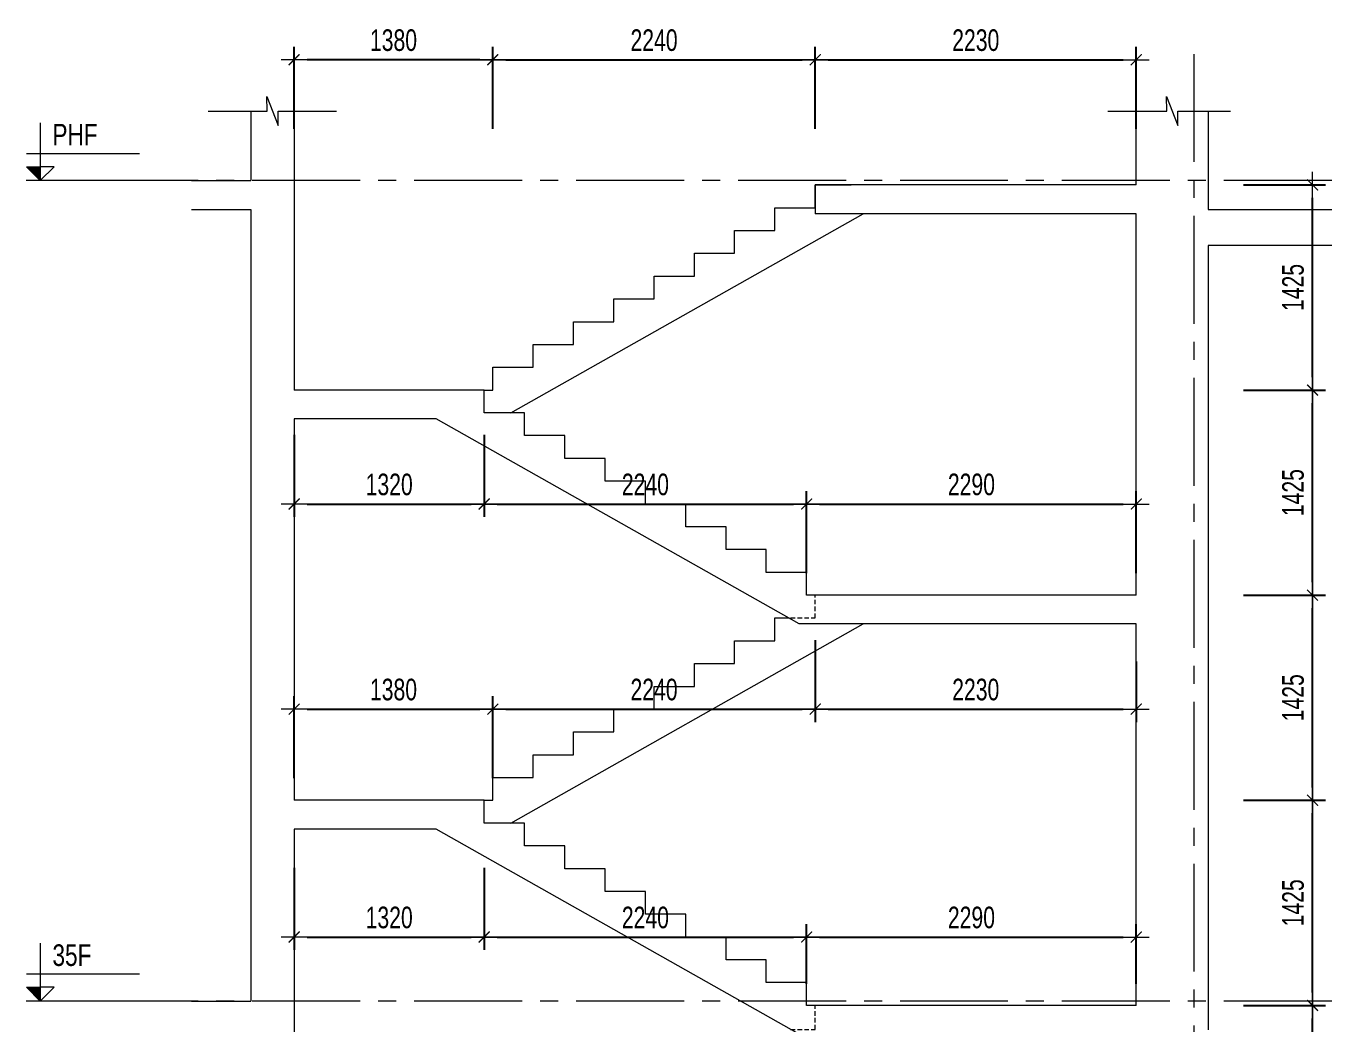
# Model space of a CAD drawing. Header units: millimetres. Extents: x -179076 to 100718, y -27473 to 38481.
# Drawn here: x 86199 to 95271, y -15199 to -8268 of the extents above; entities that cross this region are included whole.
import ezdxf

# ---------------------------------------------------------------- set-up
doc = ezdxf.new("R2010")
doc.units = ezdxf.units.MM
doc.linetypes.add('CENTER2', pattern=[1.125, 0.75, -0.125, 0.125, -0.125])
doc.linetypes.add('HIDDEN2', pattern=[4.7625, 3.175, -1.5875])
doc.layers.get('Defpoints').update_dxf_attribs({"color": 151, "lineweight": 9})
for name, color, linetype, lineweight in [('NDC_S_ANNO', 7, 'Continuous', 20), ('NDC_S_AXIS', 5, 'CENTER2', 13), ('NDC_S_CONTINUOUS', 3, 'Continuous', 20), ('NDC_S_DIM', 1, 'Continuous', 15), ('NDC_S_HIDDEN', 8, 'HIDDEN2', 13), ('NDC_S_SLAB', 2, 'Continuous', 20), ('NDC_S_SYMBOL', 1, 'Continuous', 15), ('NDC_S_TEXT SYMBOL', 7, 'Continuous', 20), ('NDC_S_VN TEXT', 7, 'Continuous', 20)]:
    doc.layers.add(name, color=color, linetype=linetype, lineweight=lineweight)
doc.styles.add('NDC_ANNO', font='', dxfattribs={"width": 0.8})
doc.styles.add('NDC_DIM', font='', dxfattribs={"width": 0.75})
doc.styles.get('NDC_ANNO').set_extended_font_data('Dotum')
doc.styles.get('NDC_DIM').set_extended_font_data('Dotum')
doc.dimstyles.new('NDC_dim_60', dxfattribs={"dimscale": 60, "dimtxt": 2.5, "dimasz": 1.5, "dimexe": 1.5, "dimexo": 2.5, "dimgap": 1, "dimtad": 1, "dimdec": 0, "dimzin": 0, "dimdsep": 46, "dimtxsty": 'NDC_DIM', "dimblk": 'DIMMARK', "dimcen": 0.09, "dimdle": 1.2, "dimclrd": 1, "dimclre": 1, "dimclrt": 3, "dimadec": 0, "dimazin": 0, "dimtfac": 1, "dimtdec": 0, "dimtix": 1, "dimtofl": 0, "dimtmove": 0, "dimatfit": 3, "dimfxl": 8, "dimfxlon": 1, "dimtolj": 1, "dimtzin": 0, "dimarcsym": 0})

# ---------------------------------------------------------------- blocks, each defined once
blk = doc.blocks.new('kata_block_CT')
at = {"layer": 'NDC_S_ANNO'}
blk.add_hatch(color=3, dxfattribs=at).paths.add_polyline_path([(0, 1.6), (-1.61, 1.6), (0, 0)])
at = {"layer": 'NDC_S_ANNO', "ltscale": 50}
h = blk.add_hatch(dxfattribs=at)
h.set_pattern_fill('ANSI31', color=256, scale=1.406, style=0)
h.paths.add_polyline_path([(0, 1.6), (0, 0), (1.61, 1.6)])
for p, q in [((-1.59, 3.14), (11.47, 3.14)), ((11.56, 0), (-1.64, 0))]:
    blk.add_line(p, q, dxfattribs=at)
for points in [[(0, 6.69), (0, 0)], [(0, 0), (-1.61, 1.6), (0, 1.6)], [(0, 0), (1.61, 1.6), (0, 1.6)]]:
    blk.add_lwpolyline(points, dxfattribs=at)
at = {"layer": 'NDC_S_ANNO', "color": 8, "ltscale": 50}
blk.add_lwpolyline([(0, 0), (-1.61, 1.6), (0, 1.6)], dxfattribs=at)
at = {"layer": 'NDC_S_TEXT SYMBOL', "color": 3, "style": 'NDC_ANNO', "width": 0.8}
blk.add_attdef('CT', (1.41, 4.07), '', height=2.5, dxfattribs=at)
blk = doc.blocks.new('DIMMARK')
at = {"layer": 'NDC_S_DIM', "color": 1}
blk.add_line((-1.5, 0), (1, 0), dxfattribs=at)
at = {"layer": 'NDC_S_DIM', "color": 2, "const_width": 0.1}
blk.add_lwpolyline([(-0.42, -0.42), (0.42, 0.42)], dxfattribs=at)
blk = doc.blocks.new('*D393')
at = {"layer": 'Defpoints', "color": 0, "transparency": 16777216}
for p in [(88061.5, -13646.1), (89381.5, -13646.1), (89381.5, -14596.1)]:
    blk.add_point(p, dxfattribs=at)
at = {"layer": 'NDC_S_DIM', "color": 1, "lineweight": -2, "transparency": 16777216}
for p, q in [((88061.5, -14116.1), (88061.5, -14686.1)), ((89381.5, -14116.1), (89381.5, -14686.1)), ((88151.5, -14596.1), (89291.5, -14596.1))]:
    blk.add_line(p, q, dxfattribs=at)
at = {"layer": 'NDC_S_DIM', "color": 1, "lineweight": -2, "transparency": 16777216, "xscale": 90, "yscale": 90, "zscale": 90, "rotation": 180}
blk.add_blockref('DIMMARK', (88061.5, -14596.1), dxfattribs=at)
at = {"layer": 'NDC_S_DIM', "color": 1, "lineweight": -2, "transparency": 16777216, "xscale": 90, "yscale": 90, "zscale": 90}
blk.add_blockref('DIMMARK', (89381.5, -14596.1), dxfattribs=at)
at = {"layer": 'NDC_S_DIM', "color": 3, "transparency": 16777216, "insert": (88721.5, -14461), "char_height": 150, "attachment_point": 5, "style": 'NDC_DIM'}
blk.add_mtext('\\A1;1320', dxfattribs=at)
blk = doc.blocks.new('*D394')
at = {"layer": 'Defpoints', "color": 0, "transparency": 16777216}
for p in [(89381.5, -13646.1), (91621.5, -14596.1), (91621.5, -15071.1)]:
    blk.add_point(p, dxfattribs=at)
at = {"layer": 'NDC_S_DIM', "color": 1, "lineweight": -2, "transparency": 16777216}
for p, q in [((89381.5, -14116.1), (89381.5, -14686.1)), ((91621.5, -14921.1), (91621.5, -14506.1)), ((89471.5, -14596.1), (91531.5, -14596.1))]:
    blk.add_line(p, q, dxfattribs=at)
at = {"layer": 'NDC_S_DIM', "color": 1, "lineweight": -2, "transparency": 16777216, "xscale": 90, "yscale": 90, "zscale": 90, "rotation": 180}
blk.add_blockref('DIMMARK', (89381.5, -14596.1), dxfattribs=at)
at = {"layer": 'NDC_S_DIM', "color": 1, "lineweight": -2, "transparency": 16777216, "xscale": 90, "yscale": 90, "zscale": 90}
blk.add_blockref('DIMMARK', (91621.5, -14596.1), dxfattribs=at)
at = {"layer": 'NDC_S_DIM', "color": 3, "transparency": 16777216, "insert": (90501.5, -14461), "char_height": 150, "attachment_point": 5, "style": 'NDC_DIM'}
blk.add_mtext('\\A1;2240', dxfattribs=at)
blk = doc.blocks.new('*D395')
at = {"layer": 'Defpoints', "color": 0, "transparency": 16777216}
for p in [(93911.5, -14596.1), (91621.5, -15071.1), (93911.5, -15071.1)]:
    blk.add_point(p, dxfattribs=at)
at = {"layer": 'NDC_S_DIM', "color": 1, "lineweight": -2, "transparency": 16777216}
for p, q in [((91621.5, -14921.1), (91621.5, -14506.1)), ((93911.5, -14921.1), (93911.5, -14506.1)), ((91711.5, -14596.1), (93821.5, -14596.1))]:
    blk.add_line(p, q, dxfattribs=at)
at = {"layer": 'NDC_S_DIM', "color": 1, "lineweight": -2, "transparency": 16777216, "xscale": 90, "yscale": 90, "zscale": 90, "rotation": 180}
blk.add_blockref('DIMMARK', (91621.5, -14596.1), dxfattribs=at)
at = {"layer": 'NDC_S_DIM', "color": 1, "lineweight": -2, "transparency": 16777216, "xscale": 90, "yscale": 90, "zscale": 90}
blk.add_blockref('DIMMARK', (93911.5, -14596.1), dxfattribs=at)
at = {"layer": 'NDC_S_DIM', "color": 3, "transparency": 16777216, "insert": (92766.5, -14461), "char_height": 150, "attachment_point": 5, "style": 'NDC_DIM'}
blk.add_mtext('\\A1;2290', dxfattribs=at)
blk = doc.blocks.new('*D396')
at = {"layer": 'Defpoints', "color": 0, "transparency": 16777216}
for p in [(89441.5, -13012.7), (88061.5, -13646.1), (89441.5, -13646.1)]:
    blk.add_point(p, dxfattribs=at)
at = {"layer": 'NDC_S_DIM', "color": 1, "lineweight": -2, "transparency": 16777216}
for p, q in [((88061.5, -13492.7), (88061.5, -12922.7)), ((89441.5, -13492.7), (89441.5, -12922.7)), ((88151.5, -13012.7), (89351.5, -13012.7))]:
    blk.add_line(p, q, dxfattribs=at)
at = {"layer": 'NDC_S_DIM', "color": 1, "lineweight": -2, "transparency": 16777216, "xscale": 90, "yscale": 90, "zscale": 90, "rotation": 180}
blk.add_blockref('DIMMARK', (88061.5, -13012.7), dxfattribs=at)
at = {"layer": 'NDC_S_DIM', "color": 1, "lineweight": -2, "transparency": 16777216, "xscale": 90, "yscale": 90, "zscale": 90}
blk.add_blockref('DIMMARK', (89441.5, -13012.7), dxfattribs=at)
at = {"layer": 'NDC_S_DIM', "color": 3, "transparency": 16777216, "insert": (88751.5, -12877.6), "char_height": 150, "attachment_point": 5, "style": 'NDC_DIM'}
blk.add_mtext('\\A1;1380', dxfattribs=at)
blk = doc.blocks.new('*D397')
at = {"layer": 'Defpoints', "color": 0, "transparency": 16777216}
for p in [(91681.5, -12379.4), (91681.5, -13012.7), (89441.5, -13646.1)]:
    blk.add_point(p, dxfattribs=at)
at = {"layer": 'NDC_S_DIM', "color": 1, "lineweight": -2, "transparency": 16777216}
for p, q in [((91681.5, -12532.7), (91681.5, -13102.7)), ((89441.5, -13492.7), (89441.5, -12922.7)), ((89531.5, -13012.7), (91591.5, -13012.7))]:
    blk.add_line(p, q, dxfattribs=at)
at = {"layer": 'NDC_S_DIM', "color": 1, "lineweight": -2, "transparency": 16777216, "xscale": 90, "yscale": 90, "zscale": 90, "rotation": 180}
blk.add_blockref('DIMMARK', (89441.5, -13012.7), dxfattribs=at)
at = {"layer": 'NDC_S_DIM', "color": 1, "lineweight": -2, "transparency": 16777216, "xscale": 90, "yscale": 90, "zscale": 90}
blk.add_blockref('DIMMARK', (91681.5, -13012.7), dxfattribs=at)
at = {"layer": 'NDC_S_DIM', "color": 3, "transparency": 16777216, "insert": (90561.5, -12877.6), "char_height": 150, "attachment_point": 5, "style": 'NDC_DIM'}
blk.add_mtext('\\A1;2240', dxfattribs=at)
blk = doc.blocks.new('*D398')
at = {"layer": 'Defpoints', "color": 0, "transparency": 16777216}
for p in [(91681.5, -12379.4), (93911.5, -12532.9), (93911.5, -13012.7)]:
    blk.add_point(p, dxfattribs=at)
at = {"layer": 'NDC_S_DIM', "color": 1, "lineweight": -2, "transparency": 16777216}
for p, q in [((91681.5, -12532.7), (91681.5, -13102.7)), ((93911.5, -12682.9), (93911.5, -13102.7)), ((91771.5, -13012.7), (93821.5, -13012.7))]:
    blk.add_line(p, q, dxfattribs=at)
at = {"layer": 'NDC_S_DIM', "color": 1, "lineweight": -2, "transparency": 16777216, "xscale": 90, "yscale": 90, "zscale": 90, "rotation": 180}
blk.add_blockref('DIMMARK', (91681.5, -13012.7), dxfattribs=at)
at = {"layer": 'NDC_S_DIM', "color": 1, "lineweight": -2, "transparency": 16777216, "xscale": 90, "yscale": 90, "zscale": 90}
blk.add_blockref('DIMMARK', (93911.5, -13012.7), dxfattribs=at)
at = {"layer": 'NDC_S_DIM', "color": 3, "transparency": 16777216, "insert": (92796.5, -12877.6), "char_height": 150, "attachment_point": 5, "style": 'NDC_DIM'}
blk.add_mtext('\\A1;2230', dxfattribs=at)
blk = doc.blocks.new('*D399')
at = {"layer": 'Defpoints', "color": 0, "transparency": 16777216}
for p in [(88061.5, -10796.1), (89381.5, -10796.1), (89381.5, -11587.7)]:
    blk.add_point(p, dxfattribs=at)
at = {"layer": 'NDC_S_DIM', "color": 1, "lineweight": -2, "transparency": 16777216}
for p, q in [((88061.5, -11107.7), (88061.5, -11677.7)), ((89381.5, -11107.7), (89381.5, -11677.7)), ((88151.5, -11587.7), (89291.5, -11587.7))]:
    blk.add_line(p, q, dxfattribs=at)
at = {"layer": 'NDC_S_DIM', "color": 1, "lineweight": -2, "transparency": 16777216, "xscale": 90, "yscale": 90, "zscale": 90, "rotation": 180}
blk.add_blockref('DIMMARK', (88061.5, -11587.7), dxfattribs=at)
at = {"layer": 'NDC_S_DIM', "color": 1, "lineweight": -2, "transparency": 16777216, "xscale": 90, "yscale": 90, "zscale": 90}
blk.add_blockref('DIMMARK', (89381.5, -11587.7), dxfattribs=at)
at = {"layer": 'NDC_S_DIM', "color": 3, "transparency": 16777216, "insert": (88721.5, -11452.6), "char_height": 150, "attachment_point": 5, "style": 'NDC_DIM'}
blk.add_mtext('\\A1;1320', dxfattribs=at)
blk = doc.blocks.new('*D400')
at = {"layer": 'Defpoints', "color": 0, "transparency": 16777216}
for p in [(89381.5, -10796.1), (91621.5, -11587.7), (91621.5, -12221.1)]:
    blk.add_point(p, dxfattribs=at)
at = {"layer": 'NDC_S_DIM', "color": 1, "lineweight": -2, "transparency": 16777216}
for p, q in [((89381.5, -11107.7), (89381.5, -11677.7)), ((91621.5, -12067.7), (91621.5, -11497.7)), ((89471.5, -11587.7), (91531.5, -11587.7))]:
    blk.add_line(p, q, dxfattribs=at)
at = {"layer": 'NDC_S_DIM', "color": 1, "lineweight": -2, "transparency": 16777216, "xscale": 90, "yscale": 90, "zscale": 90, "rotation": 180}
blk.add_blockref('DIMMARK', (89381.5, -11587.7), dxfattribs=at)
at = {"layer": 'NDC_S_DIM', "color": 1, "lineweight": -2, "transparency": 16777216, "xscale": 90, "yscale": 90, "zscale": 90}
blk.add_blockref('DIMMARK', (91621.5, -11587.7), dxfattribs=at)
at = {"layer": 'NDC_S_DIM', "color": 3, "transparency": 16777216, "insert": (90501.5, -11452.6), "char_height": 150, "attachment_point": 5, "style": 'NDC_DIM'}
blk.add_mtext('\\A1;2240', dxfattribs=at)
blk = doc.blocks.new('*D401')
at = {"layer": 'Defpoints', "color": 0, "transparency": 16777216}
for p in [(93911.5, -11587.7), (91621.5, -12221.1), (93911.5, -12221.1)]:
    blk.add_point(p, dxfattribs=at)
at = {"layer": 'NDC_S_DIM', "color": 1, "lineweight": -2, "transparency": 16777216}
for p, q in [((91621.5, -12067.7), (91621.5, -11497.7)), ((93911.5, -12067.7), (93911.5, -11497.7)), ((91711.5, -11587.7), (93821.5, -11587.7))]:
    blk.add_line(p, q, dxfattribs=at)
at = {"layer": 'NDC_S_DIM', "color": 1, "lineweight": -2, "transparency": 16777216, "xscale": 90, "yscale": 90, "zscale": 90, "rotation": 180}
blk.add_blockref('DIMMARK', (91621.5, -11587.7), dxfattribs=at)
at = {"layer": 'NDC_S_DIM', "color": 1, "lineweight": -2, "transparency": 16777216, "xscale": 90, "yscale": 90, "zscale": 90}
blk.add_blockref('DIMMARK', (93911.5, -11587.7), dxfattribs=at)
at = {"layer": 'NDC_S_DIM', "color": 3, "transparency": 16777216, "insert": (92766.5, -11452.6), "char_height": 150, "attachment_point": 5, "style": 'NDC_DIM'}
blk.add_mtext('\\A1;2290', dxfattribs=at)
blk = doc.blocks.new('*D402')
at = {"layer": 'Defpoints', "color": 0, "transparency": 16777216}
for p in [(91681.5, -8501.3), (91681.5, -9529.4), (89441.5, -10796.1)]:
    blk.add_point(p, dxfattribs=at)
at = {"layer": 'NDC_S_DIM', "color": 1, "lineweight": -2, "transparency": 16777216}
for p, q in [((89441.5, -8981.3), (89441.5, -8411.3)), ((91681.5, -8981.3), (91681.5, -8411.3)), ((89531.5, -8501.3), (91591.5, -8501.3))]:
    blk.add_line(p, q, dxfattribs=at)
at = {"layer": 'NDC_S_DIM', "color": 1, "lineweight": -2, "transparency": 16777216, "xscale": 90, "yscale": 90, "zscale": 90, "rotation": 180}
blk.add_blockref('DIMMARK', (89441.5, -8501.3), dxfattribs=at)
at = {"layer": 'NDC_S_DIM', "color": 1, "lineweight": -2, "transparency": 16777216, "xscale": 90, "yscale": 90, "zscale": 90}
blk.add_blockref('DIMMARK', (91681.5, -8501.3), dxfattribs=at)
at = {"layer": 'NDC_S_DIM', "color": 3, "transparency": 16777216, "insert": (90561.5, -8366.2), "char_height": 150, "attachment_point": 5, "style": 'NDC_DIM'}
blk.add_mtext('\\A1;2240', dxfattribs=at)
blk = doc.blocks.new('*D403')
at = {"layer": 'Defpoints', "color": 0, "transparency": 16777216}
for p in [(93911.5, -8501.3), (93911.5, -9341.1), (91681.5, -9529.4)]:
    blk.add_point(p, dxfattribs=at)
at = {"layer": 'NDC_S_DIM', "color": 1, "lineweight": -2, "transparency": 16777216}
for p, q in [((91681.5, -8981.3), (91681.5, -8411.3)), ((93911.5, -8981.3), (93911.5, -8411.3)), ((91771.5, -8501.3), (93821.5, -8501.3))]:
    blk.add_line(p, q, dxfattribs=at)
at = {"layer": 'NDC_S_DIM', "color": 1, "lineweight": -2, "transparency": 16777216, "xscale": 90, "yscale": 90, "zscale": 90, "rotation": 180}
blk.add_blockref('DIMMARK', (91681.5, -8501.3), dxfattribs=at)
at = {"layer": 'NDC_S_DIM', "color": 1, "lineweight": -2, "transparency": 16777216, "xscale": 90, "yscale": 90, "zscale": 90}
blk.add_blockref('DIMMARK', (93911.5, -8501.3), dxfattribs=at)
at = {"layer": 'NDC_S_DIM', "color": 3, "transparency": 16777216, "insert": (92796.5, -8366.2), "char_height": 150, "attachment_point": 5, "style": 'NDC_DIM'}
blk.add_mtext('\\A1;2230', dxfattribs=at)
blk = doc.blocks.new('*D404')
at = {"layer": 'Defpoints', "color": 0, "transparency": 16777216}
for p in [(88061.5, -8501.3), (88061.5, -10796.1), (89441.5, -10796.1)]:
    blk.add_point(p, dxfattribs=at)
at = {"layer": 'NDC_S_DIM', "color": 1, "lineweight": -2, "transparency": 16777216}
for p, q in [((88061.5, -8981.3), (88061.5, -8411.3)), ((89441.5, -8981.3), (89441.5, -8411.3)), ((89351.5, -8501.3), (88151.5, -8501.3))]:
    blk.add_line(p, q, dxfattribs=at)
at = {"layer": 'NDC_S_DIM', "color": 1, "lineweight": -2, "transparency": 16777216, "xscale": 90, "yscale": 90, "zscale": 90, "rotation": 180}
blk.add_blockref('DIMMARK', (88061.5, -8501.3), dxfattribs=at)
at = {"layer": 'NDC_S_DIM', "color": 1, "lineweight": -2, "transparency": 16777216, "xscale": 90, "yscale": 90, "zscale": 90}
blk.add_blockref('DIMMARK', (89441.5, -8501.3), dxfattribs=at)
at = {"layer": 'NDC_S_DIM', "color": 3, "transparency": 16777216, "insert": (88751.5, -8366.2), "char_height": 150, "attachment_point": 5, "style": 'NDC_DIM'}
blk.add_mtext('\\A1;1380', dxfattribs=at)
blk = doc.blocks.new('*D543')
at = {"layer": 'Defpoints', "color": 0, "transparency": 16777216}
for p in [(91621.5, -15071.1), (95136.3, -15071.1), (89441.5, -16571.1)]:
    blk.add_point(p, dxfattribs=at)
at = {"layer": 'NDC_S_DIM', "color": 1, "lineweight": -2, "transparency": 16777216}
for p, q in [((94656.3, -15071.1), (95226.3, -15071.1)), ((95136.3, -16481.1), (95136.3, -15161.1)), ((94656.3, -16571.1), (95226.3, -16571.1))]:
    blk.add_line(p, q, dxfattribs=at)
at = {"layer": 'NDC_S_DIM', "color": 1, "lineweight": -2, "transparency": 16777216, "xscale": 90, "yscale": 90, "zscale": 90}
for p, rotation in [((95136.3, -15071.1), 90), ((95136.3, -16571.1), 270)]:
    blk.add_blockref('DIMMARK', p, dxfattribs=dict(at, rotation=rotation))
at = {"layer": 'NDC_S_DIM', "color": 3, "transparency": 16777216, "insert": (95001.2, -15821.1), "char_height": 150, "attachment_point": 5, "rotation": 90, "style": 'NDC_DIM'}
blk.add_mtext('\\A1;1500', dxfattribs=at)
blk = doc.blocks.new('*D544')
at = {"layer": 'Defpoints', "color": 0, "transparency": 16777216}
for p in [(89441.5, -13646.1), (95136.3, -13646.1), (91621.5, -15071.1)]:
    blk.add_point(p, dxfattribs=at)
at = {"layer": 'NDC_S_DIM', "color": 1, "lineweight": -2, "transparency": 16777216}
for p, q in [((94656.3, -13646.1), (95226.3, -13646.1)), ((95136.3, -14981.1), (95136.3, -13736.1)), ((94656.3, -15071.1), (95226.3, -15071.1))]:
    blk.add_line(p, q, dxfattribs=at)
at = {"layer": 'NDC_S_DIM', "color": 1, "lineweight": -2, "transparency": 16777216, "xscale": 90, "yscale": 90, "zscale": 90}
for p, rotation in [((95136.3, -13646.1), 90), ((95136.3, -15071.1), 270)]:
    blk.add_blockref('DIMMARK', p, dxfattribs=dict(at, rotation=rotation))
at = {"layer": 'NDC_S_DIM', "color": 3, "transparency": 16777216, "insert": (95001.2, -14358.6), "char_height": 150, "attachment_point": 5, "rotation": 90, "style": 'NDC_DIM'}
blk.add_mtext('\\A1;1425', dxfattribs=at)
blk = doc.blocks.new('*D545')
at = {"layer": 'Defpoints', "color": 0, "transparency": 16777216}
for p in [(91621.5, -12221.1), (95136.3, -12221.1), (89441.5, -13646.1)]:
    blk.add_point(p, dxfattribs=at)
at = {"layer": 'NDC_S_DIM', "color": 1, "lineweight": -2, "transparency": 16777216}
for p, q in [((94656.3, -12221.1), (95226.3, -12221.1)), ((95136.3, -13556.1), (95136.3, -12311.1)), ((94656.3, -13646.1), (95226.3, -13646.1))]:
    blk.add_line(p, q, dxfattribs=at)
at = {"layer": 'NDC_S_DIM', "color": 1, "lineweight": -2, "transparency": 16777216, "xscale": 90, "yscale": 90, "zscale": 90}
for p, rotation in [((95136.3, -12221.1), 90), ((95136.3, -13646.1), 270)]:
    blk.add_blockref('DIMMARK', p, dxfattribs=dict(at, rotation=rotation))
at = {"layer": 'NDC_S_DIM', "color": 3, "transparency": 16777216, "insert": (95001.2, -12933.6), "char_height": 150, "attachment_point": 5, "rotation": 90, "style": 'NDC_DIM'}
blk.add_mtext('\\A1;1425', dxfattribs=at)
blk = doc.blocks.new('*D546')
at = {"layer": 'Defpoints', "color": 0, "transparency": 16777216}
for p in [(89441.5, -10796.1), (95136.3, -10796.1), (91621.5, -12221.1)]:
    blk.add_point(p, dxfattribs=at)
at = {"layer": 'NDC_S_DIM', "color": 1, "lineweight": -2, "transparency": 16777216}
for p, q in [((94656.3, -10796.1), (95226.3, -10796.1)), ((95136.3, -12131.1), (95136.3, -10886.1)), ((94656.3, -12221.1), (95226.3, -12221.1))]:
    blk.add_line(p, q, dxfattribs=at)
at = {"layer": 'NDC_S_DIM', "color": 1, "lineweight": -2, "transparency": 16777216, "xscale": 90, "yscale": 90, "zscale": 90}
for p, rotation in [((95136.3, -10796.1), 90), ((95136.3, -12221.1), 270)]:
    blk.add_blockref('DIMMARK', p, dxfattribs=dict(at, rotation=rotation))
at = {"layer": 'NDC_S_DIM', "color": 3, "transparency": 16777216, "insert": (95001.2, -11508.6), "char_height": 150, "attachment_point": 5, "rotation": 90, "style": 'NDC_DIM'}
blk.add_mtext('\\A1;1425', dxfattribs=at)
blk = doc.blocks.new('*D547')
at = {"layer": 'Defpoints', "color": 0, "transparency": 16777216}
for p in [(91681.5, -9371.1), (95136.3, -9371.1), (89441.5, -10796.1)]:
    blk.add_point(p, dxfattribs=at)
at = {"layer": 'NDC_S_DIM', "color": 1, "lineweight": -2, "transparency": 16777216}
for p, q in [((94656.3, -9371.1), (95226.3, -9371.1)), ((95136.3, -10706.1), (95136.3, -9461.1)), ((94656.3, -10796.1), (95226.3, -10796.1))]:
    blk.add_line(p, q, dxfattribs=at)
at = {"layer": 'NDC_S_DIM', "color": 1, "lineweight": -2, "transparency": 16777216, "xscale": 90, "yscale": 90, "zscale": 90}
for p, rotation in [((95136.3, -9371.1), 90), ((95136.3, -10796.1), 270)]:
    blk.add_blockref('DIMMARK', p, dxfattribs=dict(at, rotation=rotation))
at = {"layer": 'NDC_S_DIM', "color": 3, "transparency": 16777216, "insert": (95001.2, -10083.6), "char_height": 150, "attachment_point": 5, "rotation": 90, "style": 'NDC_DIM'}
blk.add_mtext('\\A1;1425', dxfattribs=at)

msp = doc.modelspace()

# ---------------------------------------------------------------- linework, layer by layer
at = {"layer": 'NDC_S_AXIS', "ltscale": 1000}
for p, q in [((94311.5, -8461.5), (94311.5, -25641.3)), ((95270.5, -9341.1), (86203.3, -9341.1)), ((95270.5, -15041.1), (86203.3, -15041.1))]:
    msp.add_line(p, q, dxfattribs=at)
at = {"layer": 'NDC_S_CONTINUOUS'}
for p, q in [((89567.8, -10954.4), (92014.1, -9571.1)), ((89567.8, -13804.4), (92014.1, -12421.1))]:
    msp.add_line(p, q, dxfattribs=at)
for points in [[(89381.5, -10796.1), (89441.5, -10796.1), (89441.5, -10637.7), (89721.5, -10637.7), (89721.5, -10479.4), (90001.5, -10479.4), (90001.5, -10321.1), (90281.5, -10321.1), (90281.5, -10162.7), (90561.5, -10162.7), (90561.5, -10004.4), (90841.5, -10004.4), (90841.5, -9846.1), (91121.5, -9846.1), (91121.5, -9687.7), (91401.5, -9687.7), (91401.5, -9529.4), (91681.5, -9529.4), (91681.5, -9371.1), (91931.5, -9371.1)], [(89381.5, -13646.1), (89441.5, -13646.1), (89441.5, -13487.7), (89721.5, -13487.7), (89721.5, -13329.4), (90001.5, -13329.4), (90001.5, -13171.1), (90281.5, -13171.1), (90281.5, -13012.7), (90561.5, -13012.7), (90561.5, -12854.4), (90841.5, -12854.4), (90841.5, -12696.1), (91121.5, -12696.1), (91121.5, -12537.7), (91401.5, -12537.7), (91401.5, -12379.4), (91495.2, -12379.4)]]:
    msp.add_lwpolyline(points, dxfattribs=at)
at = {"layer": 'NDC_S_HIDDEN', "ltscale": 10}
for points in [[(91510.5, -12379.4), (91681.5, -12379.4), (91681.5, -12221.1)], [(91510.5, -15237.7), (91681.5, -15237.7), (91681.5, -15074.1)]]:
    msp.add_lwpolyline(points, dxfattribs=at)
at = {"layer": 'NDC_S_SLAB'}
for p, q in [((88061.5, -8857.5), (88061.5, -10796.1)), ((93911.5, -9371.1), (93911.5, -8857.5)), ((94411.5, -8857.5), (94411.5, -9541.1)), ((87348.4, -9341.1), (87761.5, -9341.1)), ((93911.5, -9371.1), (91681.5, -9371.1)), ((91681.5, -9371.1), (91681.5, -9571.1)), ((87348.4, -9541.1), (87761.5, -9541.1)), ((93911.5, -9571.1), (91681.5, -9571.1)), ((93911.5, -12221.1), (93911.5, -9571.1)), ((94411.5, -9541.1), (95270.5, -9541.1)), ((94411.5, -9791.1), (94411.5, -15241.1)), ((95270.5, -9791.1), (94411.5, -9791.1)), ((88061.5, -10996.1), (88061.5, -13646.1)), ((93911.5, -15071.1), (93911.5, -12421.1)), ((88061.5, -13846.1), (88061.5, -16571.1)), ((87348.4, -15041.1), (87761.5, -15041.1))]:
    msp.add_line(p, q, dxfattribs=at)
for points in [[(87761.5, -8857.5), (87761.5, -9341.1)], [(87761.5, -9541.1), (87761.5, -15041.1)], [(93911.5, -12221.1), (91621.5, -12221.1), (91621.5, -12062.7), (91341.5, -12062.7), (91341.5, -11904.4), (91061.5, -11904.4), (91061.5, -11746.1), (90781.5, -11746.1), (90781.5, -11587.7), (90501.5, -11587.7), (90501.5, -11429.4), (90221.5, -11429.4), (90221.5, -11271.1), (89941.5, -11271.1), (89941.5, -11112.7), (89661.5, -11112.7), (89661.5, -10954.4), (89381.5, -10954.4), (89381.5, -10796.1), (88061.5, -10796.1)], [(93911.5, -12421.1), (91568.8, -12421.1), (89048.8, -10996.1), (88061.5, -10996.1)], [(93911.5, -15071.1), (91621.5, -15071.1), (91621.5, -14912.7), (91341.5, -14912.7), (91341.5, -14754.4), (91061.5, -14754.4), (91061.5, -14596.1), (90781.5, -14596.1), (90781.5, -14437.7), (90501.5, -14437.7), (90501.5, -14279.4), (90221.5, -14279.4), (90221.5, -14121.1), (89941.5, -14121.1), (89941.5, -13962.7), (89661.5, -13962.7), (89661.5, -13804.4), (89381.5, -13804.4), (89381.5, -13646.1), (88061.5, -13646.1)], [(93911.5, -18071.1), (93911.5, -15271.1), (91568.8, -15271.1), (89048.8, -13846.1), (88061.5, -13846.1)]]:
    msp.add_lwpolyline(points, dxfattribs=at)
at = {"layer": 'NDC_S_SYMBOL'}
for points in [[(87464, -8857.5), (87873.6, -8857.5), (87871.5, -8757.5), (87951.5, -8957.5), (87949.3, -8857.5), (88355.6, -8857.5)], [(93714, -8857.5), (94123.6, -8857.5), (94121.5, -8757.5), (94201.5, -8957.5), (94199.3, -8857.5), (94566.2, -8857.5)]]:
    msp.add_lwpolyline(points, dxfattribs=at)

# ---------------------------------------------------------------- block references
at = {"layer": 'NDC_S_VN TEXT', "xscale": 60, "yscale": 60, "zscale": 60}
for p, values in [((86297.7, -9341.1), {'CT': 'PHF'}), ((86297.7, -15041.1), {'CT': '35F'})]:
    msp.add_blockref('kata_block_CT', p, dxfattribs=at).add_auto_attribs(values)

# ---------------------------------------------------------------- dimensions: what is measured, and where the dimension line sits
at = {"layer": 'NDC_S_DIM'}
for base, p1, p2, picture, middle in [((88061.5, -8501.3), (89441.5, -10796.1), (88061.5, -10796.1), '*D404', (88751.5, -8366.2)), ((93911.5, -8501.3), (91681.5, -9529.4), (93911.5, -9341.1), '*D403', (92796.5, -8366.2)), ((91621.5, -11587.7), (89381.5, -10796.1), (91621.5, -12221.1), '*D400', (90501.5, -11452.6)), ((93911.5, -11587.7), (91621.5, -12221.1), (93911.5, -12221.1), '*D401', (92766.5, -11452.6)), ((91681.5, -13012.7), (89441.5, -13646.1), (91681.5, -12379.4), '*D397', (90561.5, -12877.6)), ((93911.5, -13012.7), (91681.5, -12379.4), (93911.5, -12532.9), '*D398', (92796.5, -12877.6)), ((91621.5, -14596.1), (89381.5, -13646.1), (91621.5, -15071.1), '*D394', (90501.5, -14461)), ((93911.5, -14596.1), (91621.5, -15071.1), (93911.5, -15071.1), '*D395', (92766.5, -14461))]:
    dim = msp.add_linear_dim(base=base, p1=p1, p2=p2, dimstyle='NDC_dim_60', override={"dimtmove": 1}, dxfattribs=at)
    dim.commit()
    dim.dimension.update_dxf_attribs({"geometry": picture, "text_midpoint": middle})
for base, p1, p2, picture, middle in [((91681.5, -8501.3), (89441.5, -10796.1), (91681.5, -9529.4), '*D402', (90561.5, -8366.2)), ((89381.5, -11587.7), (88061.5, -10796.1), (89381.5, -10796.1), '*D399', (88721.5, -11452.6)), ((89441.5, -13012.7), (88061.5, -13646.1), (89441.5, -13646.1), '*D396', (88751.5, -12877.6)), ((89381.5, -14596.1), (88061.5, -13646.1), (89381.5, -13646.1), '*D393', (88721.5, -14461))]:
    dim = msp.add_linear_dim(base=base, p1=p1, p2=p2, dimstyle='NDC_dim_60', dxfattribs=at)
    dim.commit()
    dim.dimension.update_dxf_attribs({"geometry": picture, "text_midpoint": middle})
for base, p1, p2, picture, middle in [((95136.3, -9371.1), (89441.5, -10796.1), (91681.5, -9371.1), '*D547', (95001.2, -10083.6)), ((95136.3, -10796.1), (91621.5, -12221.1), (89441.5, -10796.1), '*D546', (95001.2, -11508.6)), ((95136.3, -12221.1), (89441.5, -13646.1), (91621.5, -12221.1), '*D545', (95001.2, -12933.6)), ((95136.3, -13646.1), (91621.5, -15071.1), (89441.5, -13646.1), '*D544', (95001.2, -14358.6)), ((95136.3, -15071.1), (89441.5, -16571.1), (91621.5, -15071.1), '*D543', (95001.2, -15821.1))]:
    dim = msp.add_linear_dim(base=base, p1=p1, p2=p2, angle=90, dimstyle='NDC_dim_60', override={"dimtmove": 1}, dxfattribs=at)
    dim.commit()
    dim.dimension.update_dxf_attribs({"geometry": picture, "text_midpoint": middle})

doc.saveas('drawing.dxf')
